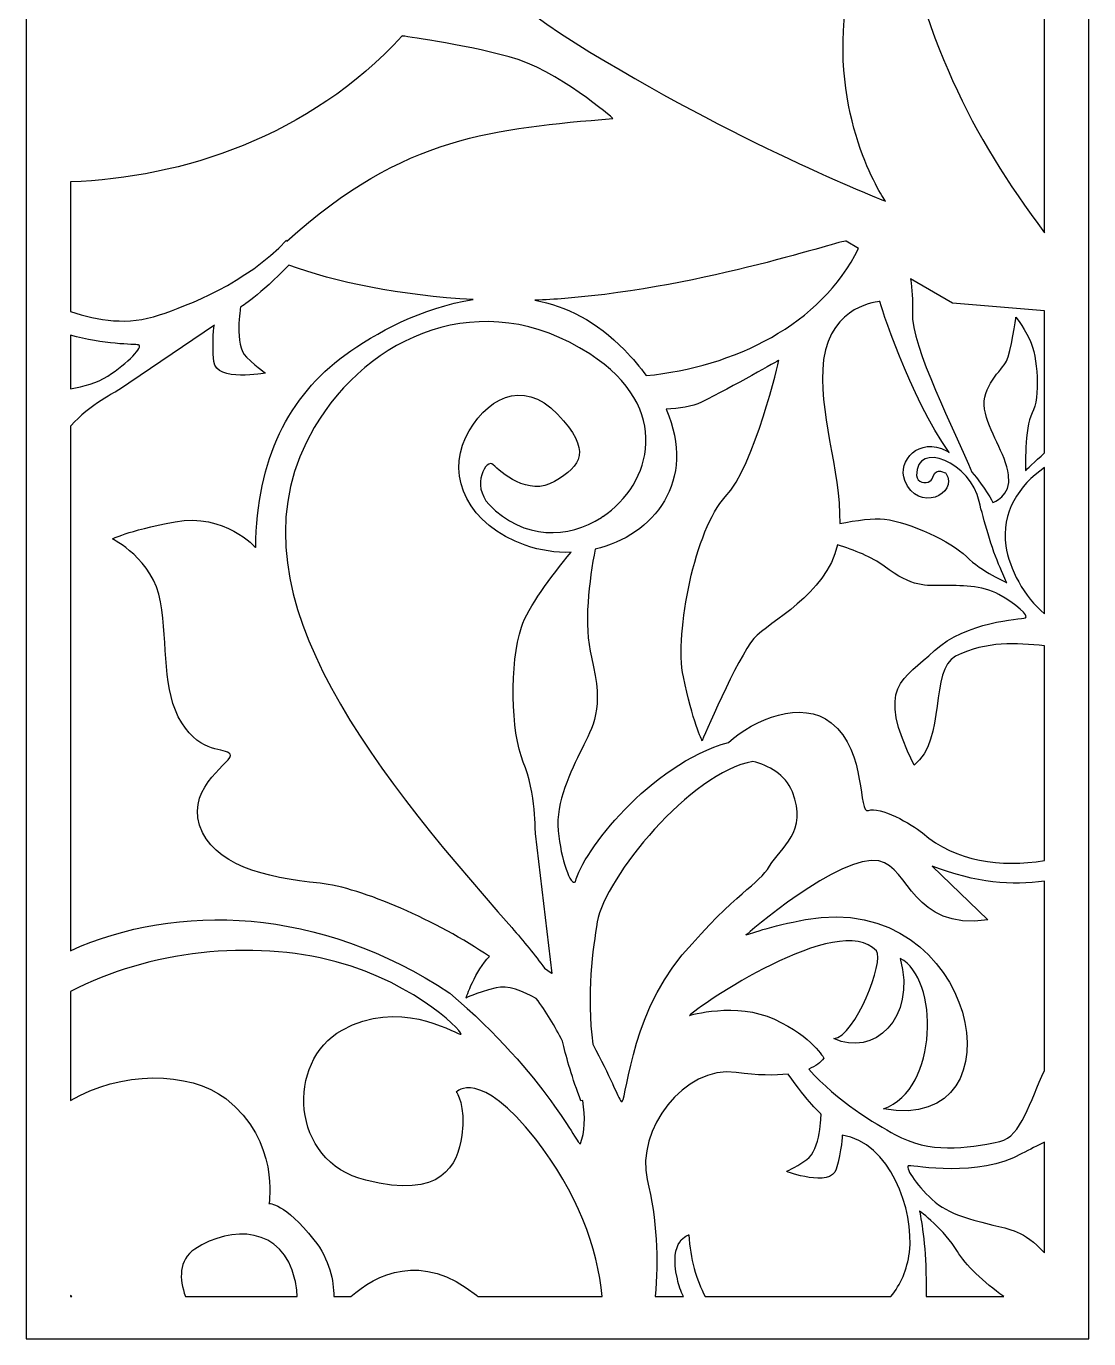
# Model space of a CAD drawing. Header units: centimetres. Extents: x 23.4 to 27, y -9 to 3.5.
# Drawn here: x 23.441 to 27, y -9 to -4.603 of the extents above; entities that cross this region are included whole.
import ezdxf

# ---------------------------------------------------------------- set-up
doc = ezdxf.new("R2010")
doc.units = ezdxf.units.CM
doc.header["$MEASUREMENT"] = 0
doc.layers.add('layer 1', color=7, linetype='Continuous')

msp = doc.modelspace()

# ---------------------------------------------------------------- linework, layer by layer
at = {"layer": 'layer 1', "color": 250}
for points, knots in [([(23.44098, 3.4555), (23.44098, 3.4555), (26.99975, 3.4555), (26.99975, 3.4555), (26.99975, 3.4555), (26.99975, 3.4555), (26.99975, -9.00021), (26.99975, -9.00021), (26.99975, -9.00021), (26.99975, -9.00021), (23.44098, -9.00021), (23.44098, -9.00021), (23.44098, -9.00021), (23.44098, -9.00021), (23.44098, 3.4555), (23.44098, 3.4555)], [0, 0, 0, 0, 0.2, 0.2, 0.2, 0.2, 0.4, 0.4, 0.4, 0.4, 0.6, 0.6, 0.6, 0.6, 1, 1, 1, 1]), ([(26.85147, -2.4069), (26.85147, -2.4069), (26.85147, -3.39298), (26.85147, -3.39298), (26.85147, -3.39298), (26.74291, -3.59398), (26.58098, -3.70329), (26.42514, -3.74985), (26.42514, -3.74985), (26.04972, -3.86202), (25.61545, -3.5899), (25.61806, -3.26663), (25.61806, -3.26663), (25.6198, -3.05032), (25.81882, -3.00153), (25.98451, -3.06856), (25.98451, -3.06856), (26.15021, -3.13558), (26.00982, -3.42331), (26.00982, -3.42331), (26.00982, -3.42331), (26.44225, -3.41521), (26.75238, -2.93775), (26.59801, -2.60793), (26.59801, -2.60793), (26.44365, -2.27813), (25.90921, -2.29341), (25.733, -2.50207), (25.733, -2.50207), (25.5568, -2.71071), (25.65395, -2.9474), (25.65395, -2.9474), (25.65395, -2.9474), (25.65395, -2.9474), (25.59307, -2.95686), (25.50911, -3.12567), (25.50911, -3.12567), (25.42513, -3.29446), (25.50921, -3.4469), (25.50921, -3.4469), (25.50921, -3.4469), (25.50921, -3.4469), (25.1898, -3.14005), (24.91901, -3.47194), (24.91901, -3.47194), (24.64825, -3.80382), (24.75798, -4.15685), (25.00957, -4.32501), (25.00957, -4.32501), (25.26117, -4.49318), (25.60605, -4.35815), (25.60605, -4.35815), (25.60605, -4.35815), (25.60605, -4.35815), (25.34035, -4.16993), (25.37493, -3.86989), (25.37493, -3.86989), (25.40949, -3.56985), (25.52261, -3.57614), (25.52261, -3.57614), (25.52261, -3.57614), (25.79662, -3.96149), (26.47232, -4.08154), (26.85147, -3.6348), (26.85147, -3.6348), (26.85147, -3.6348), (26.85147, -5.29542), (26.85147, -5.29542), (26.85147, -5.29542), (26.60634, -4.96302), (26.44429, -4.65718), (26.34684, -4.12467), (26.34684, -4.12467), (26.34684, -4.12467), (26.22734, -4.15956), (26.1835, -4.54675), (26.1835, -4.54675), (26.13967, -4.93395), (26.31859, -5.18853), (26.31859, -5.18853), (26.31859, -5.18853), (26.31859, -5.18853), (25.87413, -5.01887), (25.32911, -4.68957), (25.32911, -4.68957), (24.78408, -4.36028), (24.57391, -3.97343), (24.48058, -3.76733), (24.48058, -3.76733), (24.40001, -3.5894), (24.39284, -3.32049), (24.49489, -3.03968), (24.49489, -3.03968), (24.5016, -3.02601), (24.50708, -3.01188), (24.5111, -2.99723), (24.5111, -2.99723), (24.52331, -2.9668), (24.53683, -2.93629), (24.55168, -2.90577), (24.55168, -2.90577), (24.71097, -2.57847), (24.82238, -2.65806), (24.82238, -2.65806), (24.82238, -2.65806), (24.82238, -2.65806), (24.79544, -2.7184), (24.83821, -2.83282), (24.83821, -2.83282), (24.88098, -2.94724), (24.97194, -3.06822), (25.25449, -2.93322), (25.25449, -2.93322), (25.53703, -2.79822), (25.46399, -2.40392), (25.217, -2.32452), (25.217, -2.32452), (24.97002, -2.24511), (24.78842, -2.41662), (24.75719, -2.4342), (24.75719, -2.4342), (24.72596, -2.45179), (24.88096, -2.20151), (25.18105, -2.05205), (25.18105, -2.05205), (25.62722, -1.82983), (26.26753, -1.85429), (26.63923, -2.15276), (26.63923, -2.15276), (26.72447, -2.22121), (26.79639, -2.30766), (26.85147, -2.4069)], [0, 0, 0, 0, 0.0294118, 0.0294118, 0.0294118, 0.0294118, 0.0588235, 0.0588235, 0.0588235, 0.0588235, 0.0882353, 0.0882353, 0.0882353, 0.0882353, 0.1176471, 0.1176471, 0.1176471, 0.1176471, 0.1470588, 0.1470588, 0.1470588, 0.1470588, 0.1764706, 0.1764706, 0.1764706, 0.1764706, 0.2058824, 0.2058824, 0.2058824, 0.2058824, 0.2352941, 0.2352941, 0.2352941, 0.2352941, 0.2647059, 0.2647059, 0.2647059, 0.2647059, 0.2941176, 0.2941176, 0.2941176, 0.2941176, 0.3235294, 0.3235294, 0.3235294, 0.3235294, 0.3529412, 0.3529412, 0.3529412, 0.3529412, 0.3823529, 0.3823529, 0.3823529, 0.3823529, 0.4117647, 0.4117647, 0.4117647, 0.4117647, 0.4411765, 0.4411765, 0.4411765, 0.4411765, 0.4705882, 0.4705882, 0.4705882, 0.4705882, 0.5, 0.5, 0.5, 0.5, 0.5294118, 0.5294118, 0.5294118, 0.5294118, 0.5588235, 0.5588235, 0.5588235, 0.5588235, 0.5882353, 0.5882353, 0.5882353, 0.5882353, 0.6176471, 0.6176471, 0.6176471, 0.6176471, 0.6470588, 0.6470588, 0.6470588, 0.6470588, 0.6764706, 0.6764706, 0.6764706, 0.6764706, 0.7058824, 0.7058824, 0.7058824, 0.7058824, 0.7352941, 0.7352941, 0.7352941, 0.7352941, 0.7647059, 0.7647059, 0.7647059, 0.7647059, 0.7941176, 0.7941176, 0.7941176, 0.7941176, 0.8235294, 0.8235294, 0.8235294, 0.8235294, 0.8529412, 0.8529412, 0.8529412, 0.8529412, 0.8823529, 0.8823529, 0.8823529, 0.8823529, 0.9117647, 0.9117647, 0.9117647, 0.9117647, 0.9411765, 0.9411765, 0.9411765, 0.9411765, 1, 1, 1, 1]), ([(23.58926, -5.55821), (23.58926, -5.55821), (23.58926, -5.12455), (23.58926, -5.12455), (23.58926, -5.12455), (23.96392, -5.11079), (24.38715, -4.97517), (24.70038, -4.6354), (24.70038, -4.6354), (24.70038, -4.6354), (24.89456, -4.66112), (25.05814, -4.70506), (25.05814, -4.70506), (25.22174, -4.74898), (25.40575, -4.91175), (25.40575, -4.91175), (25.40575, -4.91175), (25.0135, -4.94663), (24.70623, -4.96599), (24.31417, -5.3234), (24.31417, -5.3234), (24.31417, -5.3234), (24.31225, -5.32013), (24.31225, -5.32013), (24.31225, -5.32013), (24.17878, -5.46343), (23.98204, -5.53804), (23.88685, -5.57018), (23.88685, -5.57018), (23.78077, -5.60599), (23.68256, -5.58974), (23.58926, -5.55821)], [0, 0, 0, 0, 0.1111111, 0.1111111, 0.1111111, 0.1111111, 0.2222222, 0.2222222, 0.2222222, 0.2222222, 0.3333333, 0.3333333, 0.3333333, 0.3333333, 0.4444444, 0.4444444, 0.4444444, 0.4444444, 0.5555556, 0.5555556, 0.5555556, 0.5555556, 0.6666667, 0.6666667, 0.6666667, 0.6666667, 0.7777778, 0.7777778, 0.7777778, 0.7777778, 1, 1, 1, 1]), ([(25.51743, -5.77327), (25.49671, -5.74512), (25.4726, -5.71648), (25.44467, -5.68741), (25.44467, -5.68741), (25.35169, -5.59069), (25.24877, -5.5401), (25.14483, -5.52062), (25.14483, -5.52062), (25.17835, -5.51948), (25.21192, -5.51762), (25.24539, -5.51493), (25.24539, -5.51493), (25.72148, -5.47667), (26.17622, -5.31647), (26.18713, -5.32284), (26.18713, -5.32284), (26.18713, -5.32284), (26.22898, -5.34727), (26.22898, -5.34727), (26.22898, -5.34727), (26.10311, -5.60257), (25.81265, -5.74478), (25.51743, -5.77327)], [0, 0, 0, 0, 0.1428571, 0.1428571, 0.1428571, 0.1428571, 0.2857143, 0.2857143, 0.2857143, 0.2857143, 0.4285714, 0.4285714, 0.4285714, 0.4285714, 0.5714286, 0.5714286, 0.5714286, 0.5714286, 0.7142857, 0.7142857, 0.7142857, 0.7142857, 1, 1, 1, 1]), ([(23.58926, -7.70001), (23.58926, -7.70001), (23.58926, -5.94298), (23.58926, -5.94298), (23.58926, -5.94298), (23.58926, -5.94298), (23.59099, -5.94101), (23.59099, -5.94101), (23.59099, -5.94101), (23.64882, -5.87366), (23.75037, -5.8221), (23.75037, -5.8221), (23.75037, -5.8221), (23.75037, -5.8221), (24.07096, -5.6042), (24.07096, -5.6042), (24.07096, -5.6042), (24.07096, -5.6042), (24.06214, -5.65631), (24.06945, -5.72641), (24.06945, -5.72641), (24.07677, -5.7965), (24.24217, -5.76495), (24.24217, -5.76495), (24.24217, -5.76495), (24.24217, -5.76495), (24.22094, -5.75198), (24.17848, -5.71112), (24.17848, -5.71112), (24.13603, -5.67024), (24.15879, -5.54373), (24.15879, -5.54373), (24.15879, -5.54373), (24.15879, -5.54373), (24.22294, -5.50398), (24.3206, -5.40329), (24.3206, -5.40329), (24.47161, -5.45965), (24.69604, -5.50617), (24.93839, -5.51866), (24.93839, -5.51866), (24.76658, -5.54453), (24.60881, -5.6309), (24.50842, -5.7045), (24.50842, -5.7045), (24.31958, -5.84295), (24.213, -6.05236), (24.20968, -6.34928), (24.20968, -6.34928), (24.20968, -6.34928), (24.10512, -6.23223), (23.93933, -6.26329), (23.93933, -6.26329), (23.77354, -6.29435), (23.72972, -6.32076), (23.72972, -6.32076), (23.72972, -6.32076), (23.72972, -6.32076), (23.86623, -6.38745), (23.89081, -6.53131), (23.89081, -6.53131), (23.91539, -6.67516), (23.89504, -6.83068), (23.96166, -6.93656), (23.96166, -6.93656), (24.02828, -7.04245), (24.10759, -7.01883), (24.12395, -7.04162), (24.12395, -7.04162), (24.14033, -7.06441), (23.97786, -7.14617), (24.0217, -7.27967), (24.0217, -7.27967), (24.06555, -7.41317), (24.23678, -7.45512), (24.42536, -7.4743), (24.42536, -7.4743), (24.56362, -7.48836), (24.8199, -7.6018), (24.99268, -7.7199), (24.99268, -7.7199), (24.94496, -7.76483), (24.91387, -7.85861), (24.91387, -7.85861), (24.91387, -7.85861), (24.91387, -7.85861), (24.94169, -7.84418), (25.01452, -7.82438), (25.01452, -7.82438), (25.05234, -7.8141), (25.10609, -7.83627), (25.14905, -7.85997), (25.14905, -7.85997), (25.18257, -7.90466), (25.21231, -7.95351), (25.23684, -8.0031), (25.23684, -8.0031), (25.24782, -8.04995), (25.26547, -8.11283), (25.29366, -8.18997), (25.29366, -8.18997), (25.29523, -8.19424), (25.2968, -8.19842), (25.29839, -8.20258), (25.29839, -8.20258), (25.29839, -8.20258), (25.30467, -8.20253), (25.30467, -8.20253), (25.30467, -8.20253), (25.31404, -8.25863), (25.31239, -8.30868), (25.29692, -8.34611), (25.29692, -8.34611), (25.29096, -8.36053), (25.18563, -8.11934), (24.85935, -7.84188), (24.85935, -7.84188), (24.42231, -7.55181), (23.94652, -7.5387), (23.58926, -7.70001)], [0, 0, 0, 0, 0.0322581, 0.0322581, 0.0322581, 0.0322581, 0.0645161, 0.0645161, 0.0645161, 0.0645161, 0.0967742, 0.0967742, 0.0967742, 0.0967742, 0.1290323, 0.1290323, 0.1290323, 0.1290323, 0.1612903, 0.1612903, 0.1612903, 0.1612903, 0.1935484, 0.1935484, 0.1935484, 0.1935484, 0.2258065, 0.2258065, 0.2258065, 0.2258065, 0.2580645, 0.2580645, 0.2580645, 0.2580645, 0.2903226, 0.2903226, 0.2903226, 0.2903226, 0.3225806, 0.3225806, 0.3225806, 0.3225806, 0.3548387, 0.3548387, 0.3548387, 0.3548387, 0.3870968, 0.3870968, 0.3870968, 0.3870968, 0.4193548, 0.4193548, 0.4193548, 0.4193548, 0.4516129, 0.4516129, 0.4516129, 0.4516129, 0.483871, 0.483871, 0.483871, 0.483871, 0.516129, 0.516129, 0.516129, 0.516129, 0.5483871, 0.5483871, 0.5483871, 0.5483871, 0.5806452, 0.5806452, 0.5806452, 0.5806452, 0.6129032, 0.6129032, 0.6129032, 0.6129032, 0.6451613, 0.6451613, 0.6451613, 0.6451613, 0.6774194, 0.6774194, 0.6774194, 0.6774194, 0.7096774, 0.7096774, 0.7096774, 0.7096774, 0.7419355, 0.7419355, 0.7419355, 0.7419355, 0.7741935, 0.7741935, 0.7741935, 0.7741935, 0.8064516, 0.8064516, 0.8064516, 0.8064516, 0.8387097, 0.8387097, 0.8387097, 0.8387097, 0.8709677, 0.8709677, 0.8709677, 0.8709677, 0.9032258, 0.9032258, 0.9032258, 0.9032258, 0.9354839, 0.9354839, 0.9354839, 0.9354839, 1, 1, 1, 1]), ([(26.85147, -5.55603), (26.85147, -5.55603), (26.85147, -6.03244), (26.85147, -6.03244), (26.85147, -6.03244), (26.82061, -6.06009), (26.78847, -6.09142), (26.78847, -6.09142), (26.78847, -6.09142), (26.78847, -6.09142), (26.78286, -5.94821), (26.81026, -5.89853), (26.81026, -5.89853), (26.83766, -5.84886), (26.82913, -5.70811), (26.8022, -5.65383), (26.8022, -5.65383), (26.77528, -5.59956), (26.75596, -5.57735), (26.75596, -5.57735), (26.75596, -5.57735), (26.75596, -5.57735), (26.73919, -5.69574), (26.72453, -5.72508), (26.72453, -5.72508), (26.70988, -5.75442), (26.63782, -5.81059), (26.65074, -5.88552), (26.65074, -5.88552), (26.66364, -5.96046), (26.72104, -6.03324), (26.73104, -6.10622), (26.73104, -6.10622), (26.74106, -6.1792), (26.67888, -6.19864), (26.67888, -6.19864), (26.67888, -6.19864), (26.67888, -6.19864), (26.65203, -6.14634), (26.60817, -6.09634), (26.60817, -6.09634), (26.55509, -5.96346), (26.40296, -5.67534), (26.40909, -5.56145), (26.40909, -5.56145), (26.4114, -5.5187), (26.4073, -5.48613), (26.40284, -5.44873), (26.40284, -5.44873), (26.40284, -5.44873), (26.54386, -5.53103), (26.54386, -5.53103), (26.54386, -5.53103), (26.54386, -5.53103), (26.85147, -5.55603), (26.85147, -5.55603)], [0, 0, 0, 0, 0.0666667, 0.0666667, 0.0666667, 0.0666667, 0.1333333, 0.1333333, 0.1333333, 0.1333333, 0.2, 0.2, 0.2, 0.2, 0.2666667, 0.2666667, 0.2666667, 0.2666667, 0.3333333, 0.3333333, 0.3333333, 0.3333333, 0.4, 0.4, 0.4, 0.4, 0.4666667, 0.4666667, 0.4666667, 0.4666667, 0.5333333, 0.5333333, 0.5333333, 0.5333333, 0.6, 0.6, 0.6, 0.6, 0.6666667, 0.6666667, 0.6666667, 0.6666667, 0.7333333, 0.7333333, 0.7333333, 0.7333333, 0.8, 0.8, 0.8, 0.8, 0.8666667, 0.8666667, 0.8666667, 0.8666667, 1, 1, 1, 1]), ([(25.177, -7.75893), (25.14423, -7.71464), (25.10771, -7.6689), (25.06702, -7.62257), (25.06702, -7.62257), (24.57041, -7.05714), (24.1006, -6.46666), (24.40576, -5.94735), (24.40576, -5.94735), (24.58583, -5.64092), (24.96677, -5.46634), (25.32855, -5.7006), (25.32855, -5.7006), (25.60814, -5.88164), (25.53641, -6.13656), (25.3711, -6.24599), (25.3711, -6.24599), (25.3711, -6.24599), (25.37167, -6.24392), (25.37167, -6.24392), (25.37167, -6.24392), (25.37167, -6.24392), (25.36768, -6.24822), (25.36768, -6.24822), (25.36768, -6.24822), (25.25746, -6.31929), (25.1071, -6.32606), (24.99107, -6.20482), (24.99107, -6.20482), (24.92951, -6.14049), (24.98231, -6.04831), (25.00529, -6.07211), (25.00529, -6.07211), (25.02826, -6.09592), (25.1224, -6.18061), (25.21072, -6.1279), (25.21072, -6.1279), (25.29904, -6.07517), (25.33767, -6.02544), (25.22019, -5.90214), (25.22019, -5.90214), (25.10272, -5.77884), (24.97506, -5.85171), (24.91226, -5.98216), (24.91226, -5.98216), (24.84947, -6.11261), (24.92084, -6.27432), (25.11261, -6.34195), (25.11261, -6.34195), (25.163, -6.35972), (25.21502, -6.36707), (25.26569, -6.36542), (25.26569, -6.36542), (25.19877, -6.44638), (25.12105, -6.54966), (25.09964, -6.6158), (25.09964, -6.6158), (25.06001, -6.73818), (25.06327, -6.96658), (25.1058, -7.06815), (25.1058, -7.06815), (25.14835, -7.16971), (25.14619, -7.30759), (25.14619, -7.30759), (25.14619, -7.30759), (25.14619, -7.30759), (25.20291, -7.7763), (25.20291, -7.7763), (25.20291, -7.7763), (25.20291, -7.7763), (25.19371, -7.76942), (25.177, -7.75893)], [0, 0, 0, 0, 0.0526316, 0.0526316, 0.0526316, 0.0526316, 0.1052632, 0.1052632, 0.1052632, 0.1052632, 0.1578947, 0.1578947, 0.1578947, 0.1578947, 0.2105263, 0.2105263, 0.2105263, 0.2105263, 0.2631579, 0.2631579, 0.2631579, 0.2631579, 0.3157895, 0.3157895, 0.3157895, 0.3157895, 0.3684211, 0.3684211, 0.3684211, 0.3684211, 0.4210526, 0.4210526, 0.4210526, 0.4210526, 0.4736842, 0.4736842, 0.4736842, 0.4736842, 0.5263158, 0.5263158, 0.5263158, 0.5263158, 0.5789474, 0.5789474, 0.5789474, 0.5789474, 0.6315789, 0.6315789, 0.6315789, 0.6315789, 0.6842105, 0.6842105, 0.6842105, 0.6842105, 0.7368421, 0.7368421, 0.7368421, 0.7368421, 0.7894737, 0.7894737, 0.7894737, 0.7894737, 0.8421053, 0.8421053, 0.8421053, 0.8421053, 0.8947368, 0.8947368, 0.8947368, 0.8947368, 1, 1, 1, 1]), ([(26.5326, -6.03091), (26.52945, -6.02903), (26.52627, -6.02723), (26.52305, -6.02553), (26.52305, -6.02553), (26.43122, -5.9771), (26.35835, -6.05896), (26.38347, -6.12487), (26.38347, -6.12487), (26.42582, -6.23604), (26.56713, -6.16916), (26.52111, -6.10047), (26.52111, -6.10047), (26.52111, -6.10047), (26.4882, -6.08062), (26.48032, -6.10822), (26.48032, -6.10822), (26.47786, -6.11684), (26.47313, -6.12276), (26.46782, -6.12677), (26.46782, -6.12677), (26.45361, -6.13744), (26.42339, -6.13139), (26.4231, -6.10833), (26.4231, -6.10833), (26.42154, -5.98618), (26.60601, -6.06685), (26.6331, -6.195), (26.6331, -6.195), (26.63963, -6.2259), (26.65114, -6.26342), (26.66247, -6.30381), (26.66247, -6.30381), (26.68588, -6.3872), (26.7252, -6.4665), (26.7252, -6.4665), (26.7252, -6.4665), (26.7252, -6.4665), (26.64048, -6.43057), (26.58995, -6.37957), (26.58995, -6.37957), (26.53943, -6.32857), (26.40094, -6.26527), (26.31559, -6.25435), (26.31559, -6.25435), (26.27985, -6.24978), (26.22139, -6.25799), (26.16552, -6.26909), (26.16552, -6.26909), (26.16935, -6.08843), (26.08995, -5.89204), (26.11177, -5.71986), (26.11177, -5.71986), (26.1351, -5.53567), (26.29966, -5.52526), (26.29966, -5.52526), (26.29966, -5.52526), (26.29966, -5.52526), (26.39926, -5.84564), (26.5326, -6.03091)], [0, 0, 0, 0, 0.0625, 0.0625, 0.0625, 0.0625, 0.125, 0.125, 0.125, 0.125, 0.1875, 0.1875, 0.1875, 0.1875, 0.25, 0.25, 0.25, 0.25, 0.3125, 0.3125, 0.3125, 0.3125, 0.375, 0.375, 0.375, 0.375, 0.4375, 0.4375, 0.4375, 0.4375, 0.5, 0.5, 0.5, 0.5, 0.5625, 0.5625, 0.5625, 0.5625, 0.625, 0.625, 0.625, 0.625, 0.6875, 0.6875, 0.6875, 0.6875, 0.75, 0.75, 0.75, 0.75, 0.8125, 0.8125, 0.8125, 0.8125, 0.875, 0.875, 0.875, 0.875, 1, 1, 1, 1]), ([(23.58926, -5.81727), (23.58926, -5.81727), (23.58926, -5.63793), (23.58926, -5.63793), (23.58926, -5.63793), (23.69864, -5.66931), (23.80356, -5.66807), (23.81648, -5.67051), (23.81648, -5.67051), (23.836, -5.67418), (23.7809, -5.73195), (23.71411, -5.7749), (23.71411, -5.7749), (23.67781, -5.79824), (23.63333, -5.81033), (23.58926, -5.81727)], [0, 0, 0, 0, 0.2, 0.2, 0.2, 0.2, 0.4, 0.4, 0.4, 0.4, 0.6, 0.6, 0.6, 0.6, 1, 1, 1, 1]), ([(26.85147, -6.67862), (26.85147, -6.67862), (26.85147, -7.39814), (26.85147, -7.39814), (26.85147, -7.39814), (26.70405, -7.42219), (26.55504, -7.40192), (26.4427, -7.30577), (26.4427, -7.30577), (26.40774, -7.27584), (26.29853, -7.21495), (26.26183, -7.23007), (26.26183, -7.23007), (26.22513, -7.24518), (26.25845, -7.03294), (26.13721, -6.93617), (26.13721, -6.93617), (26.03937, -6.85806), (25.87856, -6.92528), (25.79336, -7.00213), (25.79336, -7.00213), (25.52866, -7.07615), (25.30275, -7.37091), (25.28079, -7.4689), (25.28079, -7.4689), (25.26473, -7.48717), (25.23156, -7.3943), (25.22256, -7.29813), (25.22256, -7.29813), (25.21358, -7.20197), (25.2652, -7.09982), (25.30141, -7.02483), (25.30141, -7.02483), (25.33762, -6.94984), (25.37875, -6.89346), (25.33404, -6.71699), (25.33404, -6.71699), (25.30681, -6.60949), (25.32671, -6.45739), (25.34643, -6.35494), (25.34643, -6.35494), (25.54287, -6.30966), (25.68964, -6.12532), (25.58382, -5.88586), (25.58382, -5.88586), (25.6276, -5.88436), (25.67035, -5.87785), (25.70256, -5.86217), (25.70256, -5.86217), (25.80772, -5.81094), (25.96184, -5.72174), (25.96184, -5.72174), (25.96184, -5.72174), (25.96184, -5.72174), (25.88177, -6.07486), (25.78234, -6.17981), (25.78234, -6.17981), (25.68293, -6.28478), (25.61162, -6.63363), (25.64185, -6.78224), (25.64185, -6.78224), (25.67208, -6.93085), (25.70472, -6.99662), (25.70472, -6.99662), (25.70472, -6.99662), (25.70472, -6.99662), (25.82317, -6.71747), (25.87817, -6.65458), (25.87817, -6.65458), (25.92987, -6.59546), (26.12083, -6.50868), (26.15821, -6.34017), (26.15821, -6.34017), (26.21375, -6.35741), (26.27366, -6.38123), (26.31423, -6.41192), (26.31423, -6.41192), (26.40988, -6.48429), (26.45534, -6.47661), (26.51085, -6.47667), (26.51085, -6.47667), (26.56636, -6.47672), (26.6426, -6.47552), (26.69886, -6.50642), (26.69886, -6.50642), (26.75512, -6.53731), (26.80286, -6.58076), (26.78739, -6.58478), (26.78739, -6.58478), (26.77193, -6.58879), (26.58745, -6.59743), (26.48345, -6.69479), (26.48345, -6.69479), (26.37946, -6.79215), (26.28231, -6.81182), (26.41478, -7.07859), (26.41478, -7.07859), (26.52443, -6.99334), (26.46429, -6.75765), (26.55394, -6.71371), (26.55394, -6.71371), (26.66092, -6.66128), (26.75529, -6.66915), (26.85147, -6.67862)], [0, 0, 0, 0, 0.037037, 0.037037, 0.037037, 0.037037, 0.0740741, 0.0740741, 0.0740741, 0.0740741, 0.1111111, 0.1111111, 0.1111111, 0.1111111, 0.1481481, 0.1481481, 0.1481481, 0.1481481, 0.1851852, 0.1851852, 0.1851852, 0.1851852, 0.2222222, 0.2222222, 0.2222222, 0.2222222, 0.2592593, 0.2592593, 0.2592593, 0.2592593, 0.2962963, 0.2962963, 0.2962963, 0.2962963, 0.3333333, 0.3333333, 0.3333333, 0.3333333, 0.3703704, 0.3703704, 0.3703704, 0.3703704, 0.4074074, 0.4074074, 0.4074074, 0.4074074, 0.4444444, 0.4444444, 0.4444444, 0.4444444, 0.4814815, 0.4814815, 0.4814815, 0.4814815, 0.5185185, 0.5185185, 0.5185185, 0.5185185, 0.5555556, 0.5555556, 0.5555556, 0.5555556, 0.5925926, 0.5925926, 0.5925926, 0.5925926, 0.6296296, 0.6296296, 0.6296296, 0.6296296, 0.6666667, 0.6666667, 0.6666667, 0.6666667, 0.7037037, 0.7037037, 0.7037037, 0.7037037, 0.7407407, 0.7407407, 0.7407407, 0.7407407, 0.7777778, 0.7777778, 0.7777778, 0.7777778, 0.8148148, 0.8148148, 0.8148148, 0.8148148, 0.8518519, 0.8518519, 0.8518519, 0.8518519, 0.8888889, 0.8888889, 0.8888889, 0.8888889, 0.9259259, 0.9259259, 0.9259259, 0.9259259, 1, 1, 1, 1]), ([(26.85147, -6.08157), (26.85147, -6.08157), (26.85147, -6.57164), (26.85147, -6.57164), (26.85147, -6.57164), (26.78271, -6.51386), (26.73298, -6.41977), (26.72225, -6.34406), (26.72225, -6.34406), (26.70643, -6.23252), (26.76497, -6.1412), (26.85147, -6.08157)], [0, 0, 0, 0, 0.25, 0.25, 0.25, 0.25, 0.5, 0.5, 0.5, 0.5, 1, 1, 1, 1]), ([(25.87493, -7.06634), (25.92798, -7.07952), (25.98279, -7.10802), (26.00714, -7.16797), (26.00714, -7.16797), (26.06144, -7.30166), (25.96759, -7.35394), (25.93064, -7.41653), (25.93064, -7.41653), (25.89368, -7.47912), (25.81976, -7.50187), (25.63842, -7.71451), (25.63842, -7.71451), (25.45709, -7.92715), (25.45141, -8.22733), (25.43319, -8.20496), (25.43319, -8.20496), (25.42406, -8.19374), (25.39631, -8.12051), (25.33863, -8.01355), (25.33863, -8.01355), (25.31702, -7.8472), (25.33872, -7.69045), (25.35375, -7.60362), (25.35375, -7.60362), (25.37945, -7.45519), (25.66615, -7.10252), (25.87493, -7.06634)], [0, 0, 0, 0, 0.125, 0.125, 0.125, 0.125, 0.25, 0.25, 0.25, 0.25, 0.375, 0.375, 0.375, 0.375, 0.5, 0.5, 0.5, 0.5, 0.625, 0.625, 0.625, 0.625, 0.75, 0.75, 0.75, 0.75, 1, 1, 1, 1]), ([(26.85147, -7.46696), (26.85147, -7.46696), (26.85147, -8.10155), (26.85147, -8.10155), (26.85147, -8.10155), (26.80263, -8.20385), (26.77456, -8.32321), (26.70186, -8.33903), (26.70186, -8.33903), (26.58687, -8.36404), (26.46727, -8.3798), (26.35075, -8.31615), (26.35075, -8.31615), (26.28355, -8.27945), (26.159, -8.20586), (26.06186, -8.09661), (26.06186, -8.09661), (26.08555, -8.0869), (26.1021, -8.07437), (26.11283, -8.06055), (26.11283, -8.06055), (26.11283, -8.06055), (26.07596, -7.99001), (25.94723, -7.92998), (25.94723, -7.92998), (25.81852, -7.86995), (25.66225, -7.91723), (25.66225, -7.91723), (25.66225, -7.91723), (25.68471, -7.89096), (26.16483, -7.56149), (26.28833, -7.70112), (26.28833, -7.70112), (26.31619, -7.73261), (26.21751, -7.98897), (26.14563, -7.9943), (26.14563, -7.9943), (26.27818, -8.05725), (26.42316, -7.92809), (26.36823, -7.72656), (26.36823, -7.72656), (26.49871, -7.79124), (26.49864, -8.16446), (26.3121, -8.23015), (26.3121, -8.23015), (26.79131, -8.31754), (26.62535, -7.49056), (26.05134, -7.59577), (26.05134, -7.59577), (25.93714, -7.6167), (25.85164, -7.64766), (25.85164, -7.64766), (25.85164, -7.64766), (25.85164, -7.64766), (26.16854, -7.372), (26.29683, -7.39953), (26.29683, -7.39953), (26.40152, -7.42199), (26.4068, -7.63211), (26.66188, -7.59714), (26.66188, -7.59714), (26.66188, -7.59714), (26.47557, -7.41639), (26.47557, -7.41639), (26.47557, -7.41639), (26.62241, -7.47362), (26.74419, -7.48256), (26.85147, -7.46696)], [0, 0, 0, 0, 0.0555556, 0.0555556, 0.0555556, 0.0555556, 0.1111111, 0.1111111, 0.1111111, 0.1111111, 0.1666667, 0.1666667, 0.1666667, 0.1666667, 0.2222222, 0.2222222, 0.2222222, 0.2222222, 0.2777778, 0.2777778, 0.2777778, 0.2777778, 0.3333333, 0.3333333, 0.3333333, 0.3333333, 0.3888889, 0.3888889, 0.3888889, 0.3888889, 0.4444444, 0.4444444, 0.4444444, 0.4444444, 0.5, 0.5, 0.5, 0.5, 0.5555556, 0.5555556, 0.5555556, 0.5555556, 0.6111111, 0.6111111, 0.6111111, 0.6111111, 0.6666667, 0.6666667, 0.6666667, 0.6666667, 0.7222222, 0.7222222, 0.7222222, 0.7222222, 0.7777778, 0.7777778, 0.7777778, 0.7777778, 0.8333333, 0.8333333, 0.8333333, 0.8333333, 0.8888889, 0.8888889, 0.8888889, 0.8888889, 1, 1, 1, 1]), ([(25.36956, -8.85867), (25.36956, -8.85867), (24.95426, -8.85867), (24.95426, -8.85867), (24.95426, -8.85867), (24.95258, -8.85729), (24.95094, -8.85591), (24.94924, -8.85453), (24.94924, -8.85453), (24.76366, -8.70489), (24.61098, -8.78613), (24.52861, -8.85867), (24.52861, -8.85867), (24.52861, -8.85867), (24.4709, -8.85867), (24.4709, -8.85867), (24.4709, -8.85867), (24.47074, -8.80732), (24.45827, -8.73585), (24.40456, -8.66855), (24.40456, -8.66855), (24.3055, -8.5444), (24.25404, -8.54668), (24.25404, -8.54668), (24.25404, -8.54668), (24.25404, -8.54668), (24.29073, -8.3373), (24.10911, -8.19575), (24.10911, -8.19575), (23.9881, -8.10145), (23.75267, -8.10345), (23.58926, -8.20247), (23.58926, -8.20247), (23.58926, -8.20247), (23.58926, -7.83651), (23.58926, -7.83651), (23.58926, -7.83651), (23.8535, -7.70046), (24.19445, -7.66116), (24.47898, -7.73728), (24.47898, -7.73728), (24.75118, -7.8101), (24.92299, -7.98915), (24.89429, -7.97991), (24.89429, -7.97991), (24.8656, -7.97067), (24.68627, -7.86037), (24.49875, -7.96585), (24.49875, -7.96585), (24.31124, -8.07134), (24.32268, -8.40556), (24.57792, -8.46945), (24.57792, -8.46945), (24.83317, -8.53332), (24.88568, -8.41952), (24.89998, -8.31897), (24.89998, -8.31897), (24.9143, -8.21843), (24.8814, -8.17357), (24.8814, -8.17357), (24.8814, -8.17357), (24.8814, -8.17357), (24.95809, -8.0902), (25.14729, -8.3315), (25.14729, -8.3315), (25.28536, -8.50757), (25.35641, -8.69746), (25.36956, -8.85867)], [0, 0, 0, 0, 0.0555556, 0.0555556, 0.0555556, 0.0555556, 0.1111111, 0.1111111, 0.1111111, 0.1111111, 0.1666667, 0.1666667, 0.1666667, 0.1666667, 0.2222222, 0.2222222, 0.2222222, 0.2222222, 0.2777778, 0.2777778, 0.2777778, 0.2777778, 0.3333333, 0.3333333, 0.3333333, 0.3333333, 0.3888889, 0.3888889, 0.3888889, 0.3888889, 0.4444444, 0.4444444, 0.4444444, 0.4444444, 0.5, 0.5, 0.5, 0.5, 0.5555556, 0.5555556, 0.5555556, 0.5555556, 0.6111111, 0.6111111, 0.6111111, 0.6111111, 0.6666667, 0.6666667, 0.6666667, 0.6666667, 0.7222222, 0.7222222, 0.7222222, 0.7222222, 0.7777778, 0.7777778, 0.7777778, 0.7777778, 0.8333333, 0.8333333, 0.8333333, 0.8333333, 0.8888889, 0.8888889, 0.8888889, 0.8888889, 1, 1, 1, 1]), ([(26.33715, -8.85867), (26.33715, -8.85867), (25.71552, -8.85867), (25.71552, -8.85867), (25.71552, -8.85867), (25.68502, -8.80306), (25.6648, -8.73277), (25.66047, -8.65196), (25.66047, -8.65196), (25.66047, -8.65196), (25.59131, -8.66721), (25.62183, -8.79997), (25.62183, -8.79997), (25.6268, -8.82159), (25.63369, -8.84107), (25.64191, -8.85867), (25.64191, -8.85867), (25.64191, -8.85867), (25.54776, -8.85867), (25.54776, -8.85867), (25.54776, -8.85867), (25.55963, -8.73404), (25.5529, -8.60299), (25.52101, -8.46625), (25.52101, -8.46625), (25.48286, -8.30267), (25.64331, -8.08336), (25.81898, -8.10793), (25.81898, -8.10793), (25.89134, -8.11805), (25.94842, -8.11887), (25.99282, -8.11343), (25.99282, -8.11343), (26.0578, -8.20704), (26.10327, -8.2479), (26.10327, -8.2479), (26.10327, -8.2479), (26.10327, -8.2479), (26.10205, -8.36886), (26.05548, -8.39994), (26.05548, -8.39994), (26.0089, -8.431), (25.98693, -8.4396), (25.98693, -8.4396), (25.98693, -8.4396), (25.98693, -8.4396), (26.13472, -8.49545), (26.15387, -8.43164), (26.15387, -8.43164), (26.17302, -8.36783), (26.17404, -8.31809), (26.17404, -8.31809), (26.17404, -8.31809), (26.33308, -8.34134), (26.41651, -8.56764), (26.39898, -8.71118), (26.39898, -8.71118), (26.39195, -8.76881), (26.36972, -8.81795), (26.33715, -8.85867)], [0, 0, 0, 0, 0.0625, 0.0625, 0.0625, 0.0625, 0.125, 0.125, 0.125, 0.125, 0.1875, 0.1875, 0.1875, 0.1875, 0.25, 0.25, 0.25, 0.25, 0.3125, 0.3125, 0.3125, 0.3125, 0.375, 0.375, 0.375, 0.375, 0.4375, 0.4375, 0.4375, 0.4375, 0.5, 0.5, 0.5, 0.5, 0.5625, 0.5625, 0.5625, 0.5625, 0.625, 0.625, 0.625, 0.625, 0.6875, 0.6875, 0.6875, 0.6875, 0.75, 0.75, 0.75, 0.75, 0.8125, 0.8125, 0.8125, 0.8125, 0.875, 0.875, 0.875, 0.875, 1, 1, 1, 1]), ([(26.85147, -8.34184), (26.85147, -8.34184), (26.85147, -8.71188), (26.85147, -8.71188), (26.85147, -8.71188), (26.78211, -8.63763), (26.73387, -8.63299), (26.6787, -8.61944), (26.6787, -8.61944), (26.61584, -8.60403), (26.52912, -8.5843), (26.47477, -8.53374), (26.47477, -8.53374), (26.42043, -8.48318), (26.37954, -8.42076), (26.39828, -8.42049), (26.39828, -8.42049), (26.41702, -8.42022), (26.62861, -8.46147), (26.77596, -8.37995), (26.77596, -8.37995), (26.80245, -8.36531), (26.8279, -8.35342), (26.85147, -8.34184)], [0, 0, 0, 0, 0.1428571, 0.1428571, 0.1428571, 0.1428571, 0.2857143, 0.2857143, 0.2857143, 0.2857143, 0.4285714, 0.4285714, 0.4285714, 0.4285714, 0.5714286, 0.5714286, 0.5714286, 0.5714286, 0.7142857, 0.7142857, 0.7142857, 0.7142857, 1, 1, 1, 1]), ([(26.71489, -8.85867), (26.71489, -8.85867), (26.45565, -8.85867), (26.45565, -8.85867), (26.45565, -8.85867), (26.45558, -8.83231), (26.45482, -8.80342), (26.45447, -8.77331), (26.45447, -8.77331), (26.4533, -8.67236), (26.43282, -8.57167), (26.43282, -8.57167), (26.43282, -8.57167), (26.43282, -8.57167), (26.51788, -8.63581), (26.55963, -8.70755), (26.55963, -8.70755), (26.58556, -8.75213), (26.64852, -8.81148), (26.71489, -8.85867)], [0, 0, 0, 0, 0.1666667, 0.1666667, 0.1666667, 0.1666667, 0.3333333, 0.3333333, 0.3333333, 0.3333333, 0.5, 0.5, 0.5, 0.5, 0.6666667, 0.6666667, 0.6666667, 0.6666667, 1, 1, 1, 1]), ([(24.34837, -8.85867), (24.34837, -8.85867), (23.97386, -8.85867), (23.97386, -8.85867), (23.97386, -8.85867), (23.9535, -8.80023), (23.95024, -8.73695), (24.00576, -8.70002), (24.00576, -8.70002), (24.12908, -8.61801), (24.30052, -8.62518), (24.34096, -8.80166), (24.34096, -8.80166), (24.34529, -8.82055), (24.34767, -8.8396), (24.34837, -8.85867)], [0, 0, 0, 0, 0.2, 0.2, 0.2, 0.2, 0.4, 0.4, 0.4, 0.4, 0.6, 0.6, 0.6, 0.6, 1, 1, 1, 1]), ([(23.5934, -8.85867), (23.5934, -8.85867), (23.58926, -8.85867), (23.58926, -8.85867), (23.58926, -8.85867), (23.58926, -8.85867), (23.58926, -8.85507), (23.58926, -8.85507), (23.58926, -8.85507), (23.59062, -8.85628), (23.59202, -8.85747), (23.5934, -8.85867)], [0, 0, 0, 0, 0.25, 0.25, 0.25, 0.25, 0.5, 0.5, 0.5, 0.5, 1, 1, 1, 1])]:
    msp.add_open_spline(points, degree=3, knots=knots, dxfattribs=at)

doc.saveas('drawing.dxf')
